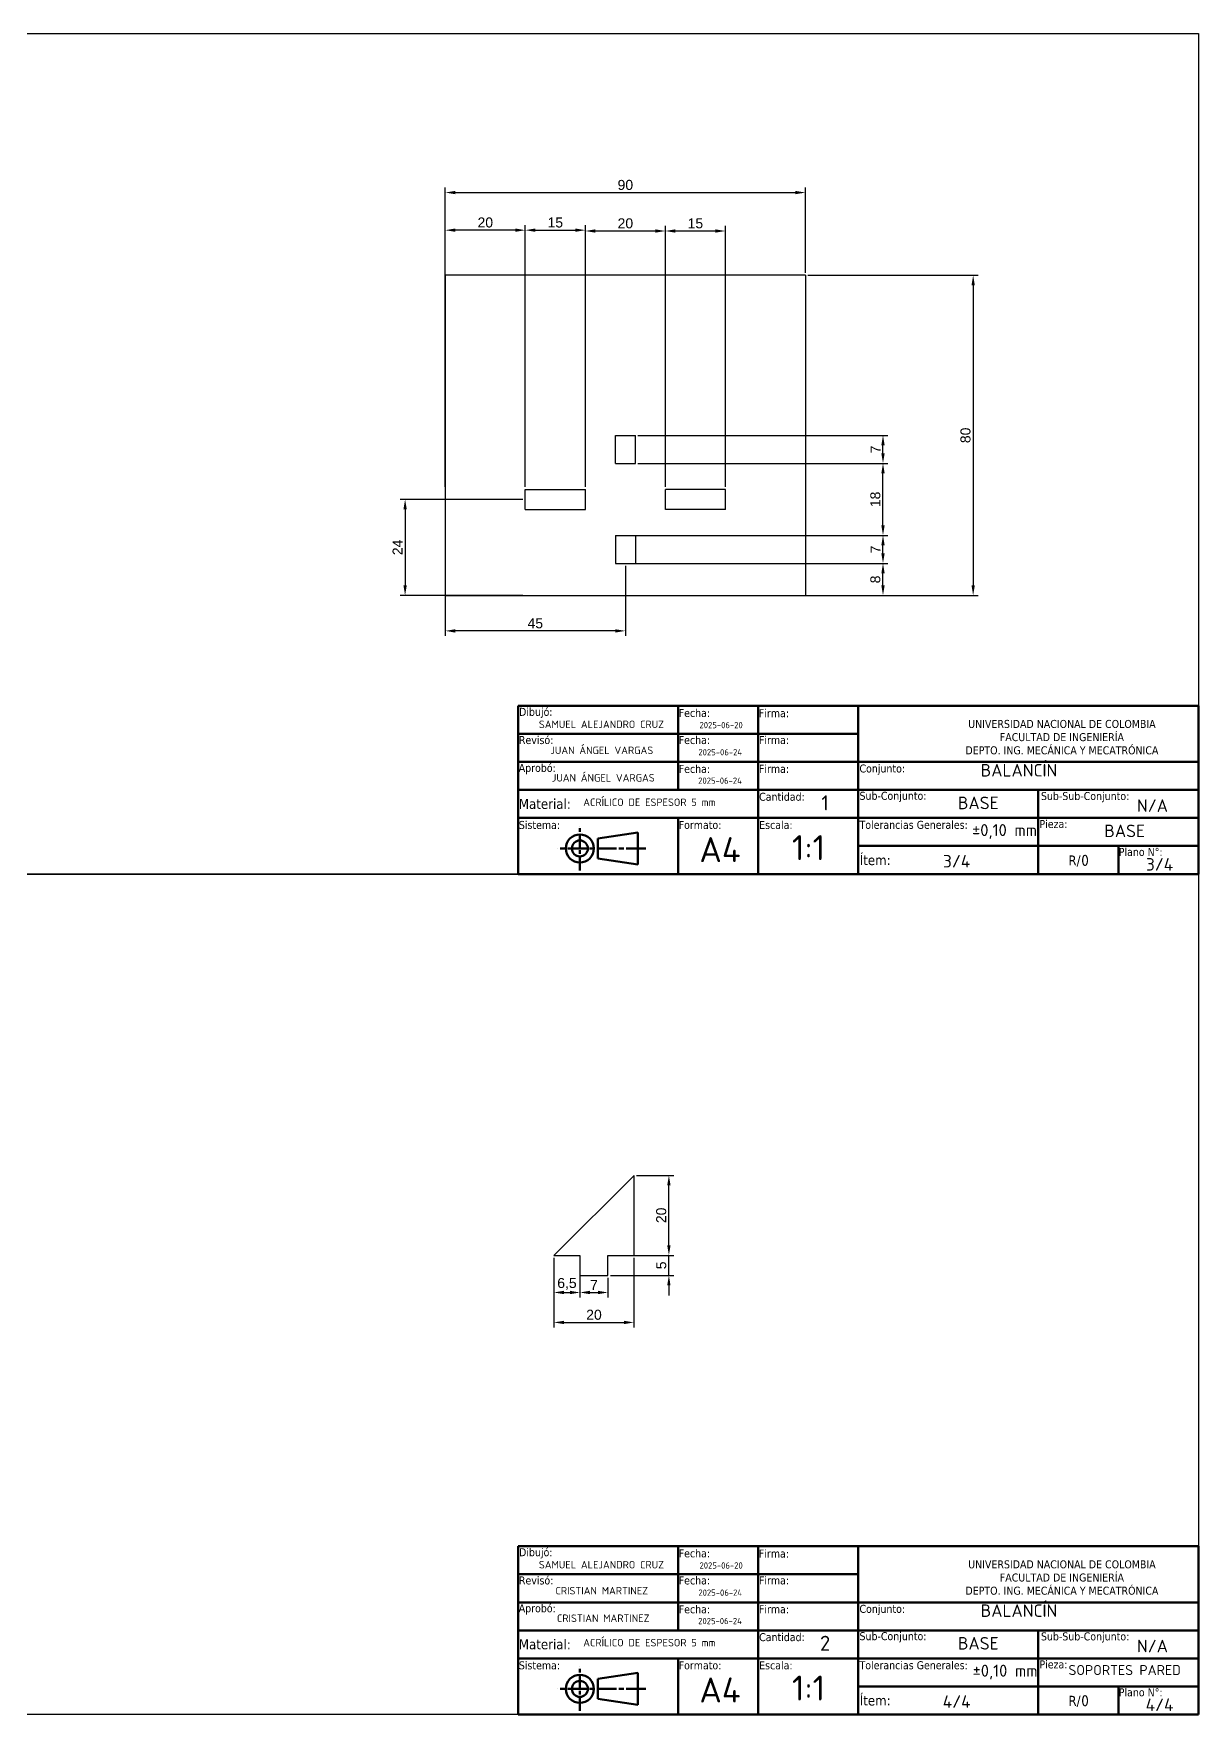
# Model space of a CAD drawing. Header units: millimetres. Extents: x 1522 to 6010, y 844 to 2010.
# Drawn here: x 2412.7 to 2703.7, y 843.8 to 1263.8 of the extents above; entities that cross this region are included whole.
import ezdxf

# ---------------------------------------------------------------- set-up
doc = ezdxf.new("R2010")
doc.units = ezdxf.units.MM
doc.linetypes.add('CHAIN', pattern=[0.3543, 0.2362, -0.0295, 0.0591, -0.0295])
doc.layers.add('Título (ISO)', color=7, linetype='Continuous', lineweight=50)
doc.styles.get("Standard").update_dxf_attribs({"font": 'arial.ttf'})
doc.styles.add('Texto de nota (ISO)', font='tahoma.ttf')
doc.dimstyles.new('ISO-25', dxfattribs={"dimtxt": 2.5, "dimasz": 2.5, "dimexe": 1.25, "dimexo": 0.625, "dimtad": 1, "dimtxsty": 'Standard', "dimcen": 2.5, "dimadec": 0, "dimazin": 0, "dimtfac": 1, "dimtmove": 0, "dimatfit": 3, "dimfxl": 1, "dimarcsym": 0})

# ---------------------------------------------------------------- blocks, each defined once
blk = doc.blocks.new('*D42')
at = {"color": 0, "lineweight": -2, "transparency": 16777216}
for p, q in [((2515.52, 1204.08), (2515.52, 1225.37)), ((2518.02, 1224.12), (2603.02, 1224.12)), ((2605.52, 1204.08), (2605.52, 1225.37))]:
    blk.add_line(p, q, dxfattribs=at)
at = {"color": 0, "transparency": 16777216}
for points in [[(2518.02, 1224.54), (2518.02, 1223.71), (2515.52, 1224.12)], [(2603.02, 1224.54), (2603.02, 1223.71), (2605.52, 1224.12)]]:
    blk.add_solid(points, dxfattribs=at)
at = {"layer": 'Defpoints', "color": 0, "transparency": 16777216}
for p in [(2605.52, 1224.12), (2515.52, 1203.45), (2605.52, 1203.45)]:
    blk.add_point(p, dxfattribs=at)
at = {"color": 0, "transparency": 16777216, "insert": (2560.52, 1226.02), "char_height": 2.5, "attachment_point": 5}
blk.add_mtext('90', dxfattribs=at)
blk = doc.blocks.new('*D43')
at = {"color": 0, "lineweight": -2, "transparency": 16777216}
for p, q in [((2606.15, 1203.45), (2648.68, 1203.45)), ((2647.43, 1200.95), (2647.43, 1125.95)), ((2606.15, 1123.45), (2648.68, 1123.45))]:
    blk.add_line(p, q, dxfattribs=at)
at = {"color": 0, "transparency": 16777216}
for points in [[(2647.02, 1200.95), (2647.85, 1200.95), (2647.43, 1203.45)], [(2647.02, 1125.95), (2647.85, 1125.95), (2647.43, 1123.45)]]:
    blk.add_solid(points, dxfattribs=at)
at = {"layer": 'Defpoints', "color": 0, "transparency": 16777216}
for p in [(2605.52, 1203.45), (2605.52, 1123.45), (2647.43, 1123.45)]:
    blk.add_point(p, dxfattribs=at)
at = {"color": 0, "transparency": 16777216, "insert": (2645.53, 1163.45), "char_height": 2.5, "attachment_point": 5, "rotation": 90}
blk.add_mtext('80', dxfattribs=at)
blk = doc.blocks.new('*D44')
at = {"color": 0, "lineweight": -2, "transparency": 16777216}
for p, q in [((2561.15, 1131.45), (2626.15, 1131.45)), ((2624.9, 1125.95), (2624.9, 1128.95)), ((2561.15, 1123.45), (2626.15, 1123.45))]:
    blk.add_line(p, q, dxfattribs=at)
at = {"color": 0, "transparency": 16777216}
for points in [[(2624.49, 1128.95), (2625.32, 1128.95), (2624.9, 1131.45)], [(2624.49, 1125.95), (2625.32, 1125.95), (2624.9, 1123.45)]]:
    blk.add_solid(points, dxfattribs=at)
at = {"layer": 'Defpoints', "color": 0, "transparency": 16777216}
for p in [(2560.52, 1131.45), (2624.9, 1131.45), (2560.52, 1123.45)]:
    blk.add_point(p, dxfattribs=at)
at = {"color": 0, "transparency": 16777216, "insert": (2623, 1127.45), "char_height": 2.5, "attachment_point": 5, "rotation": 90}
blk.add_mtext('8', dxfattribs=at)
blk = doc.blocks.new('*D45')
at = {"color": 0, "lineweight": -2, "transparency": 16777216}
for p, q in [((2561.15, 1138.45), (2626.15, 1138.45)), ((2624.9, 1133.95), (2624.9, 1135.95)), ((2561.15, 1131.45), (2626.15, 1131.45))]:
    blk.add_line(p, q, dxfattribs=at)
at = {"color": 0, "transparency": 16777216}
for points in [[(2624.49, 1135.95), (2625.32, 1135.95), (2624.9, 1138.45)], [(2624.49, 1133.95), (2625.32, 1133.95), (2624.9, 1131.45)]]:
    blk.add_solid(points, dxfattribs=at)
at = {"layer": 'Defpoints', "color": 0, "transparency": 16777216}
for p in [(2560.52, 1138.45), (2624.9, 1138.45), (2560.52, 1131.45)]:
    blk.add_point(p, dxfattribs=at)
at = {"color": 0, "transparency": 16777216, "insert": (2623.03, 1134.95), "char_height": 2.5, "attachment_point": 5, "rotation": 90}
blk.add_mtext('7', dxfattribs=at)
blk = doc.blocks.new('*D49')
at = {"color": 0, "lineweight": -2, "transparency": 16777216}
for p, q in [((2563.65, 1156.45), (2626.15, 1156.45)), ((2624.9, 1140.95), (2624.9, 1153.95)), ((2563.65, 1138.45), (2626.15, 1138.45))]:
    blk.add_line(p, q, dxfattribs=at)
at = {"color": 0, "transparency": 16777216}
for points in [[(2624.49, 1153.95), (2625.32, 1153.95), (2624.9, 1156.45)], [(2624.49, 1140.95), (2625.32, 1140.95), (2624.9, 1138.45)]]:
    blk.add_solid(points, dxfattribs=at)
at = {"layer": 'Defpoints', "color": 0, "transparency": 16777216}
for p in [(2563.02, 1156.45), (2624.9, 1156.45), (2563.02, 1138.45)]:
    blk.add_point(p, dxfattribs=at)
at = {"color": 0, "transparency": 16777216, "insert": (2623, 1147.45), "char_height": 2.5, "attachment_point": 5, "rotation": 90}
blk.add_mtext('18', dxfattribs=at)
blk = doc.blocks.new('*D50')
at = {"color": 0, "lineweight": -2, "transparency": 16777216}
for p, q in [((2515.52, 1150.58), (2515.52, 1215.97)), ((2533.02, 1214.72), (2518.02, 1214.72)), ((2535.52, 1150.58), (2535.52, 1215.97))]:
    blk.add_line(p, q, dxfattribs=at)
at = {"color": 0, "transparency": 16777216}
for points in [[(2518.02, 1215.14), (2518.02, 1214.31), (2515.52, 1214.72)], [(2533.02, 1215.14), (2533.02, 1214.31), (2535.52, 1214.72)]]:
    blk.add_solid(points, dxfattribs=at)
at = {"layer": 'Defpoints', "color": 0, "transparency": 16777216}
for p in [(2515.52, 1214.72), (2515.52, 1149.95), (2535.52, 1149.95)]:
    blk.add_point(p, dxfattribs=at)
at = {"color": 0, "transparency": 16777216, "insert": (2525.52, 1216.63), "char_height": 2.5, "attachment_point": 5}
blk.add_mtext('20', dxfattribs=at)
blk = doc.blocks.new('*D51')
at = {"color": 0, "lineweight": -2, "transparency": 16777216}
for p, q in [((2535.52, 1150.58), (2535.52, 1215.97)), ((2538.02, 1214.72), (2548.02, 1214.72)), ((2550.52, 1150.58), (2550.52, 1215.97))]:
    blk.add_line(p, q, dxfattribs=at)
at = {"color": 0, "transparency": 16777216}
for points in [[(2538.02, 1215.14), (2538.02, 1214.31), (2535.52, 1214.72)], [(2548.02, 1215.14), (2548.02, 1214.31), (2550.52, 1214.72)]]:
    blk.add_solid(points, dxfattribs=at)
at = {"layer": 'Defpoints', "color": 0, "transparency": 16777216}
for p in [(2550.52, 1214.72), (2535.52, 1149.95), (2550.52, 1149.95)]:
    blk.add_point(p, dxfattribs=at)
at = {"color": 0, "transparency": 16777216, "insert": (2543.02, 1216.63), "char_height": 2.5, "attachment_point": 5}
blk.add_mtext('15', dxfattribs=at)
blk = doc.blocks.new('*D52')
at = {"color": 0, "lineweight": -2, "transparency": 16777216}
for p, q in [((2550.52, 1150.58), (2550.52, 1215.77)), ((2553.02, 1214.52), (2568.02, 1214.52)), ((2570.52, 1150.58), (2570.52, 1215.77))]:
    blk.add_line(p, q, dxfattribs=at)
at = {"color": 0, "transparency": 16777216}
for points in [[(2553.02, 1214.93), (2553.02, 1214.1), (2550.52, 1214.52)], [(2568.02, 1214.93), (2568.02, 1214.1), (2570.52, 1214.52)]]:
    blk.add_solid(points, dxfattribs=at)
at = {"layer": 'Defpoints', "color": 0, "transparency": 16777216}
for p in [(2570.52, 1214.52), (2550.52, 1149.95), (2570.52, 1149.95)]:
    blk.add_point(p, dxfattribs=at)
at = {"color": 0, "transparency": 16777216, "insert": (2560.52, 1216.42), "char_height": 2.5, "attachment_point": 5}
blk.add_mtext('20', dxfattribs=at)
blk = doc.blocks.new('*D53')
at = {"color": 0, "lineweight": -2, "transparency": 16777216}
for p, q in [((2563.65, 1163.45), (2626.15, 1163.45)), ((2624.9, 1158.95), (2624.9, 1160.95)), ((2563.65, 1156.45), (2626.15, 1156.45))]:
    blk.add_line(p, q, dxfattribs=at)
at = {"color": 0, "transparency": 16777216}
for points in [[(2624.49, 1160.95), (2625.32, 1160.95), (2624.9, 1163.45)], [(2624.49, 1158.95), (2625.32, 1158.95), (2624.9, 1156.45)]]:
    blk.add_solid(points, dxfattribs=at)
at = {"layer": 'Defpoints', "color": 0, "transparency": 16777216}
for p in [(2563.02, 1163.45), (2624.9, 1163.45), (2563.02, 1156.45)]:
    blk.add_point(p, dxfattribs=at)
at = {"color": 0, "transparency": 16777216, "insert": (2623.03, 1159.95), "char_height": 2.5, "attachment_point": 5, "rotation": 90}
blk.add_mtext('7', dxfattribs=at)
blk = doc.blocks.new('*D54')
at = {"color": 0, "lineweight": -2, "transparency": 16777216}
for p, q in [((2570.52, 1150.58), (2570.52, 1215.77)), ((2573.02, 1214.52), (2583.02, 1214.52)), ((2585.52, 1150.58), (2585.52, 1215.77))]:
    blk.add_line(p, q, dxfattribs=at)
at = {"color": 0, "transparency": 16777216}
for points in [[(2573.02, 1214.93), (2573.02, 1214.1), (2570.52, 1214.52)], [(2583.02, 1214.93), (2583.02, 1214.1), (2585.52, 1214.52)]]:
    blk.add_solid(points, dxfattribs=at)
at = {"layer": 'Defpoints', "color": 0, "transparency": 16777216}
for p in [(2585.52, 1214.52), (2570.52, 1149.95), (2585.52, 1149.95)]:
    blk.add_point(p, dxfattribs=at)
at = {"color": 0, "transparency": 16777216, "insert": (2578.02, 1216.42), "char_height": 2.5, "attachment_point": 5}
blk.add_mtext('15', dxfattribs=at)
blk = doc.blocks.new('*D55')
at = {"color": 0, "lineweight": -2, "transparency": 16777216}
for p, q in [((2515.52, 1130.83), (2515.52, 1113.34)), ((2560.52, 1130.83), (2560.52, 1113.34)), ((2558.02, 1114.59), (2518.02, 1114.59))]:
    blk.add_line(p, q, dxfattribs=at)
at = {"color": 0, "transparency": 16777216}
for points in [[(2518.02, 1115), (2518.02, 1114.17), (2515.52, 1114.59)], [(2558.02, 1115), (2558.02, 1114.17), (2560.52, 1114.59)]]:
    blk.add_solid(points, dxfattribs=at)
at = {"layer": 'Defpoints', "color": 0, "transparency": 16777216}
for p in [(2515.52, 1131.45), (2560.52, 1131.45), (2515.52, 1114.59)]:
    blk.add_point(p, dxfattribs=at)
at = {"color": 0, "transparency": 16777216, "insert": (2538.02, 1116.48), "char_height": 2.5, "attachment_point": 5}
blk.add_mtext('45', dxfattribs=at)
blk = doc.blocks.new('*D56')
at = {"color": 0, "lineweight": -2, "transparency": 16777216}
for p, q in [((2534.9, 1147.45), (2504.23, 1147.45)), ((2505.48, 1144.95), (2505.48, 1125.95)), ((2534.9, 1123.45), (2504.23, 1123.45))]:
    blk.add_line(p, q, dxfattribs=at)
at = {"color": 0, "transparency": 16777216}
for points in [[(2505.07, 1144.95), (2505.9, 1144.95), (2505.48, 1147.45)], [(2505.07, 1125.95), (2505.9, 1125.95), (2505.48, 1123.45)]]:
    blk.add_solid(points, dxfattribs=at)
at = {"layer": 'Defpoints', "color": 0, "transparency": 16777216}
for p in [(2535.52, 1147.45), (2505.48, 1123.45), (2535.52, 1123.45)]:
    blk.add_point(p, dxfattribs=at)
at = {"color": 0, "transparency": 16777216, "insert": (2503.6, 1135.45), "char_height": 2.5, "attachment_point": 5, "rotation": 90}
blk.add_mtext('24', dxfattribs=at)
blk = doc.blocks.new('*D57')
at = {"color": 0, "lineweight": -2, "transparency": 16777216}
for p, q in [((2563.31, 978.54), (2572.65, 978.54)), ((2571.4, 961.04), (2571.4, 976.04)), ((2563.31, 958.54), (2572.65, 958.54))]:
    blk.add_line(p, q, dxfattribs=at)
at = {"color": 0, "transparency": 16777216}
for points in [[(2570.98, 976.04), (2571.81, 976.04), (2571.4, 978.54)], [(2570.98, 961.04), (2571.81, 961.04), (2571.4, 958.54)]]:
    blk.add_solid(points, dxfattribs=at)
at = {"layer": 'Defpoints', "color": 0, "transparency": 16777216}
for p in [(2562.68, 978.54), (2571.4, 978.54), (2562.68, 958.54)]:
    blk.add_point(p, dxfattribs=at)
at = {"color": 0, "transparency": 16777216, "insert": (2569.49, 968.54), "char_height": 2.5, "attachment_point": 5, "rotation": 90}
blk.add_mtext('20', dxfattribs=at)
blk = doc.blocks.new('*D58')
at = {"color": 0, "lineweight": -2, "transparency": 16777216}
for p, q in [((2542.68, 957.92), (2542.68, 940.54)), ((2562.68, 957.92), (2562.68, 940.54)), ((2545.18, 941.79), (2560.18, 941.79))]:
    blk.add_line(p, q, dxfattribs=at)
at = {"color": 0, "transparency": 16777216}
for points in [[(2545.18, 942.2), (2545.18, 941.37), (2542.68, 941.79)], [(2560.18, 942.2), (2560.18, 941.37), (2562.68, 941.79)]]:
    blk.add_solid(points, dxfattribs=at)
at = {"layer": 'Defpoints', "color": 0, "transparency": 16777216}
for p in [(2542.68, 958.54), (2562.68, 958.54), (2562.68, 941.79)]:
    blk.add_point(p, dxfattribs=at)
at = {"color": 0, "transparency": 16777216, "insert": (2552.68, 943.69), "char_height": 2.5, "attachment_point": 5}
blk.add_mtext('20', dxfattribs=at)
blk = doc.blocks.new('*D59')
at = {"color": 0, "lineweight": -2, "transparency": 16777216}
for p, q in [((2549.18, 952.92), (2549.18, 948.02)), ((2551.68, 949.27), (2553.68, 949.27)), ((2556.18, 952.92), (2556.18, 948.02))]:
    blk.add_line(p, q, dxfattribs=at)
at = {"color": 0, "transparency": 16777216}
for points in [[(2551.68, 949.69), (2551.68, 948.85), (2549.18, 949.27)], [(2553.68, 949.69), (2553.68, 948.85), (2556.18, 949.27)]]:
    blk.add_solid(points, dxfattribs=at)
at = {"layer": 'Defpoints', "color": 0, "transparency": 16777216}
for p in [(2549.18, 953.54), (2556.18, 953.54), (2556.18, 949.27)]:
    blk.add_point(p, dxfattribs=at)
at = {"color": 0, "transparency": 16777216, "insert": (2552.68, 951.14), "char_height": 2.5, "attachment_point": 5}
blk.add_mtext('7', dxfattribs=at)
blk = doc.blocks.new('*D60')
at = {"color": 0, "lineweight": -2, "transparency": 16777216}
for p, q in [((2542.68, 957.92), (2542.68, 948.02)), ((2549.18, 957.92), (2549.18, 948.02)), ((2545.18, 949.27), (2546.68, 949.27))]:
    blk.add_line(p, q, dxfattribs=at)
at = {"color": 0, "transparency": 16777216}
for points in [[(2545.18, 949.69), (2545.18, 948.85), (2542.68, 949.27)], [(2546.68, 949.69), (2546.68, 948.85), (2549.18, 949.27)]]:
    blk.add_solid(points, dxfattribs=at)
at = {"layer": 'Defpoints', "color": 0, "transparency": 16777216}
for p in [(2542.68, 958.54), (2549.18, 958.54), (2549.18, 949.27)]:
    blk.add_point(p, dxfattribs=at)
at = {"color": 0, "transparency": 16777216, "insert": (2545.93, 951.4), "char_height": 2.5, "attachment_point": 5}
blk.add_mtext('6,5', dxfattribs=at)
blk = doc.blocks.new('*D61')
at = {"color": 0, "lineweight": -2, "transparency": 16777216}
for p, q in [((2571.4, 961.04), (2571.4, 963.54)), ((2556.81, 958.54), (2572.65, 958.54)), ((2571.4, 953.54), (2571.4, 958.54)), ((2556.81, 953.54), (2572.65, 953.54)), ((2571.4, 951.04), (2571.4, 948.54))]:
    blk.add_line(p, q, dxfattribs=at)
at = {"color": 0, "transparency": 16777216}
for points in [[(2570.98, 961.04), (2571.81, 961.04), (2571.4, 958.54)], [(2570.98, 951.04), (2571.81, 951.04), (2571.4, 953.54)]]:
    blk.add_solid(points, dxfattribs=at)
at = {"layer": 'Defpoints', "color": 0, "transparency": 16777216}
for p in [(2556.18, 958.54), (2571.4, 958.54), (2556.18, 953.54)]:
    blk.add_point(p, dxfattribs=at)
at = {"color": 0, "transparency": 16777216, "insert": (2569.5, 956.04), "char_height": 2.5, "attachment_point": 5, "rotation": 90}
blk.add_mtext('5', dxfattribs=at)

msp = doc.modelspace()

# ---------------------------------------------------------------- linework, layer by layer
for p, q in [((2515.524, 1203.451), (2515.524, 1123.451)), ((2605.524, 1203.451), (2515.524, 1203.451)), ((2605.524, 1203.451), (2605.524, 1123.451)), ((2558.024, 1156.451), (2558.024, 1163.451)), ((2558.024, 1163.451), (2563.024, 1163.451)), ((2563.024, 1156.451), (2563.024, 1163.451)), ((2558.024, 1156.451), (2563.024, 1156.451)), ((2535.524, 1144.951), (2535.524, 1149.951)), ((2535.524, 1149.951), (2550.524, 1149.951)), ((2550.524, 1144.951), (2550.524, 1149.951)), ((2585.524, 1149.951), (2570.524, 1149.951)), ((2570.524, 1144.951), (2570.524, 1149.951)), ((2585.524, 1144.951), (2585.524, 1149.951)), ((2535.524, 1144.951), (2550.524, 1144.951)), ((2585.524, 1144.951), (2570.524, 1144.951)), ((2558.024, 1138.451), (2563.024, 1138.451)), ((2558.024, 1138.451), (2558.024, 1131.451)), ((2563.024, 1138.451), (2563.024, 1131.451)), ((2558.024, 1131.451), (2563.024, 1131.451)), ((2515.524, 1123.451), (2605.524, 1123.451)), ((2542.682, 958.541), (2562.682, 978.541)), ((2562.682, 958.541), (2562.682, 978.541)), ((2542.682, 958.541), (2549.182, 958.541)), ((2549.182, 958.541), (2549.182, 953.541)), ((2556.182, 958.541), (2562.682, 958.541)), ((2556.182, 953.541), (2556.182, 958.541)), ((2549.182, 953.541), (2556.182, 953.541))]:
    msp.add_line(p, q)
for points in [[(2703.713, 1053.842), (2406.713, 1053.842), (2406.713, 1263.842), (2703.713, 1263.842)], [(2703.713, 843.842), (2406.713, 843.842), (2406.713, 1053.842), (2703.713, 1053.842)]]:
    msp.add_lwpolyline(points, close=True)
at = {"layer": 'Título (ISO)'}
for p, q in [((2533.713, 1053.842), (2533.713, 1095.842)), ((2533.713, 1095.842), (2703.713, 1095.842)), ((2573.713, 1095.842), (2533.713, 1095.842)), ((2533.713, 1095.842), (2533.713, 1088.842)), ((2593.713, 1095.842), (2573.713, 1095.842)), ((2573.713, 1095.842), (2573.713, 1088.842)), ((2573.713, 1088.842), (2573.713, 1095.842)), ((2618.713, 1095.842), (2593.713, 1095.842)), ((2593.713, 1095.842), (2593.713, 1088.842)), ((2593.713, 1088.842), (2593.713, 1095.842)), ((2703.713, 1095.842), (2618.713, 1095.842)), ((2618.713, 1095.842), (2618.713, 1081.842)), ((2618.713, 1088.842), (2618.713, 1095.842)), ((2703.713, 1095.842), (2703.713, 1053.842)), ((2703.713, 1081.842), (2703.713, 1095.842)), ((2573.713, 1088.842), (2533.713, 1088.842)), ((2533.713, 1088.842), (2533.713, 1081.842)), ((2533.713, 1088.842), (2573.713, 1088.842)), ((2573.713, 1088.842), (2593.713, 1088.842)), ((2593.713, 1088.842), (2573.713, 1088.842)), ((2573.713, 1088.842), (2573.713, 1081.842)), ((2573.713, 1081.842), (2573.713, 1088.842)), ((2593.713, 1088.842), (2618.713, 1088.842)), ((2618.713, 1088.842), (2593.713, 1088.842)), ((2593.713, 1088.842), (2593.713, 1081.842)), ((2593.713, 1081.842), (2593.713, 1088.842)), ((2618.713, 1081.842), (2618.713, 1088.842)), ((2573.713, 1081.842), (2533.713, 1081.842)), ((2533.713, 1081.842), (2533.713, 1074.842)), ((2533.713, 1081.842), (2573.713, 1081.842)), ((2573.713, 1081.842), (2593.713, 1081.842)), ((2593.713, 1081.842), (2573.713, 1081.842)), ((2573.713, 1081.842), (2573.713, 1074.842)), ((2573.713, 1074.842), (2573.713, 1081.842)), ((2593.713, 1081.842), (2618.713, 1081.842)), ((2618.713, 1081.842), (2593.713, 1081.842)), ((2593.713, 1081.842), (2593.713, 1074.842)), ((2593.713, 1074.842), (2593.713, 1081.842)), ((2618.713, 1081.842), (2703.713, 1081.842)), ((2703.713, 1081.842), (2618.713, 1081.842)), ((2618.713, 1081.842), (2618.713, 1074.842)), ((2618.713, 1074.842), (2618.713, 1081.842)), ((2703.713, 1074.842), (2703.713, 1081.842)), ((2593.713, 1074.842), (2533.713, 1074.842)), ((2533.713, 1074.842), (2533.713, 1067.842)), ((2533.713, 1074.842), (2573.713, 1074.842)), ((2573.713, 1074.842), (2593.713, 1074.842)), ((2593.713, 1074.842), (2618.713, 1074.842)), ((2618.713, 1074.842), (2593.713, 1074.842)), ((2593.713, 1074.842), (2593.713, 1067.842)), ((2593.713, 1067.842), (2593.713, 1074.842)), ((2618.713, 1074.842), (2703.713, 1074.842)), ((2703.713, 1074.842), (2618.713, 1074.842)), ((2618.713, 1074.842), (2618.713, 1067.842)), ((2618.713, 1067.842), (2618.713, 1074.842)), ((2663.713, 1067.842), (2663.713, 1074.842)), ((2703.713, 1067.842), (2703.713, 1074.842)), ((2573.713, 1067.842), (2533.713, 1067.842)), ((2533.713, 1067.842), (2533.713, 1053.842)), ((2533.713, 1067.842), (2593.713, 1067.842)), ((2593.713, 1067.842), (2573.713, 1067.842)), ((2573.713, 1067.842), (2573.713, 1053.842)), ((2573.713, 1053.842), (2573.713, 1067.842)), ((2593.713, 1067.842), (2618.713, 1067.842)), ((2618.713, 1067.842), (2593.713, 1067.842)), ((2593.713, 1067.842), (2593.713, 1053.842)), ((2593.713, 1053.842), (2593.713, 1067.842)), ((2618.713, 1067.842), (2703.713, 1067.842)), ((2663.713, 1067.842), (2618.713, 1067.842)), ((2618.713, 1067.842), (2618.713, 1060.842)), ((2618.713, 1053.842), (2618.713, 1067.842)), ((2703.713, 1067.842), (2663.713, 1067.842)), ((2663.713, 1067.842), (2663.713, 1060.842)), ((2663.713, 1060.842), (2663.713, 1067.842)), ((2703.713, 1060.842), (2703.713, 1067.842)), ((2563.648, 1064.22), (2553.648, 1062.72)), ((2553.648, 1062.72), (2553.648, 1057.72)), ((2563.648, 1064.22), (2563.648, 1056.22)), ((2618.713, 1060.842), (2663.713, 1060.842)), ((2663.713, 1060.842), (2618.713, 1060.842)), ((2618.713, 1060.842), (2618.713, 1053.842)), ((2663.713, 1060.842), (2703.713, 1060.842)), ((2683.713, 1060.842), (2663.713, 1060.842)), ((2663.713, 1060.842), (2663.713, 1053.842)), ((2663.713, 1053.842), (2663.713, 1060.842)), ((2703.713, 1060.842), (2683.713, 1060.842)), ((2683.713, 1060.842), (2683.713, 1053.842)), ((2683.713, 1053.842), (2683.713, 1060.842)), ((2703.713, 1053.842), (2703.713, 1060.842)), ((2563.648, 1056.22), (2553.648, 1057.72)), ((2703.713, 1053.842), (2533.713, 1053.842)), ((2533.713, 1053.842), (2573.713, 1053.842)), ((2573.713, 1053.842), (2593.713, 1053.842)), ((2593.713, 1053.842), (2618.713, 1053.842)), ((2618.713, 1053.842), (2663.713, 1053.842)), ((2663.713, 1053.842), (2683.713, 1053.842)), ((2683.713, 1053.842), (2703.713, 1053.842)), ((2533.713, 843.842), (2533.713, 885.842)), ((2533.713, 885.842), (2703.713, 885.842)), ((2573.713, 885.842), (2533.713, 885.842)), ((2533.713, 885.842), (2533.713, 878.842)), ((2593.713, 885.842), (2573.713, 885.842)), ((2573.713, 885.842), (2573.713, 878.842)), ((2573.713, 878.842), (2573.713, 885.842)), ((2618.713, 885.842), (2593.713, 885.842)), ((2593.713, 885.842), (2593.713, 878.842)), ((2593.713, 878.842), (2593.713, 885.842)), ((2703.713, 885.842), (2618.713, 885.842)), ((2618.713, 885.842), (2618.713, 871.842)), ((2618.713, 878.842), (2618.713, 885.842)), ((2703.713, 885.842), (2703.713, 843.842)), ((2703.713, 871.842), (2703.713, 885.842)), ((2573.713, 878.842), (2533.713, 878.842)), ((2533.713, 878.842), (2533.713, 871.842)), ((2533.713, 878.842), (2573.713, 878.842)), ((2573.713, 878.842), (2593.713, 878.842)), ((2593.713, 878.842), (2573.713, 878.842)), ((2573.713, 878.842), (2573.713, 871.842)), ((2573.713, 871.842), (2573.713, 878.842)), ((2593.713, 878.842), (2618.713, 878.842)), ((2618.713, 878.842), (2593.713, 878.842)), ((2593.713, 878.842), (2593.713, 871.842)), ((2593.713, 871.842), (2593.713, 878.842)), ((2618.713, 871.842), (2618.713, 878.842)), ((2573.713, 871.842), (2533.713, 871.842)), ((2533.713, 871.842), (2533.713, 864.842)), ((2533.713, 871.842), (2573.713, 871.842)), ((2573.713, 871.842), (2593.713, 871.842)), ((2593.713, 871.842), (2573.713, 871.842)), ((2573.713, 871.842), (2573.713, 864.842)), ((2573.713, 864.842), (2573.713, 871.842)), ((2593.713, 871.842), (2618.713, 871.842)), ((2618.713, 871.842), (2593.713, 871.842)), ((2593.713, 871.842), (2593.713, 864.842)), ((2593.713, 864.842), (2593.713, 871.842)), ((2618.713, 871.842), (2703.713, 871.842)), ((2703.713, 871.842), (2618.713, 871.842)), ((2618.713, 871.842), (2618.713, 864.842)), ((2618.713, 864.842), (2618.713, 871.842)), ((2703.713, 864.842), (2703.713, 871.842)), ((2593.713, 864.842), (2533.713, 864.842)), ((2533.713, 864.842), (2533.713, 857.842)), ((2533.713, 864.842), (2573.713, 864.842)), ((2573.713, 864.842), (2593.713, 864.842)), ((2593.713, 864.842), (2618.713, 864.842)), ((2618.713, 864.842), (2593.713, 864.842)), ((2593.713, 864.842), (2593.713, 857.842)), ((2593.713, 857.842), (2593.713, 864.842)), ((2618.713, 864.842), (2703.713, 864.842)), ((2703.713, 864.842), (2618.713, 864.842)), ((2618.713, 864.842), (2618.713, 857.842)), ((2618.713, 857.842), (2618.713, 864.842)), ((2663.713, 857.842), (2663.713, 864.842)), ((2703.713, 857.842), (2703.713, 864.842)), ((2573.713, 857.842), (2533.713, 857.842)), ((2533.713, 857.842), (2533.713, 843.842)), ((2533.713, 857.842), (2593.713, 857.842)), ((2593.713, 857.842), (2573.713, 857.842)), ((2573.713, 857.842), (2573.713, 843.842)), ((2573.713, 843.842), (2573.713, 857.842)), ((2593.713, 857.842), (2618.713, 857.842)), ((2618.713, 857.842), (2593.713, 857.842)), ((2593.713, 857.842), (2593.713, 843.842)), ((2593.713, 843.842), (2593.713, 857.842)), ((2618.713, 857.842), (2703.713, 857.842)), ((2663.713, 857.842), (2618.713, 857.842)), ((2618.713, 857.842), (2618.713, 850.842)), ((2618.713, 843.842), (2618.713, 857.842)), ((2703.713, 857.842), (2663.713, 857.842)), ((2663.713, 857.842), (2663.713, 850.842)), ((2663.713, 850.842), (2663.713, 857.842)), ((2703.713, 850.842), (2703.713, 857.842)), ((2563.648, 854.22), (2553.648, 852.72)), ((2553.648, 852.72), (2553.648, 847.72)), ((2563.648, 854.22), (2563.648, 846.22)), ((2618.713, 850.842), (2663.713, 850.842)), ((2663.713, 850.842), (2618.713, 850.842)), ((2618.713, 850.842), (2618.713, 843.842)), ((2663.713, 850.842), (2703.713, 850.842)), ((2683.713, 850.842), (2663.713, 850.842)), ((2663.713, 850.842), (2663.713, 843.842)), ((2663.713, 843.842), (2663.713, 850.842)), ((2703.713, 850.842), (2683.713, 850.842)), ((2683.713, 850.842), (2683.713, 843.842)), ((2683.713, 843.842), (2683.713, 850.842)), ((2703.713, 843.842), (2703.713, 850.842)), ((2563.648, 846.22), (2553.648, 847.72)), ((2703.713, 843.842), (2533.713, 843.842)), ((2533.713, 843.842), (2573.713, 843.842)), ((2573.713, 843.842), (2593.713, 843.842)), ((2593.713, 843.842), (2618.713, 843.842)), ((2618.713, 843.842), (2663.713, 843.842)), ((2663.713, 843.842), (2683.713, 843.842)), ((2683.713, 843.842), (2703.713, 843.842))]:
    msp.add_line(p, q, dxfattribs=at)
at = {"layer": 'Título (ISO)', "linetype": 'CHAIN', "ltscale": 15.523567}
for p, q in [((2549.148, 1054.72), (2549.148, 1065.72)), ((2549.148, 844.72), (2549.148, 855.72))]:
    msp.add_line(p, q, dxfattribs=at)
at = {"layer": 'Título (ISO)', "linetype": 'CHAIN', "ltscale": 20.69809}
for p, q in [((2565.648, 1060.22), (2543.648, 1060.22)), ((2565.648, 850.22), (2543.648, 850.22))]:
    msp.add_line(p, q, dxfattribs=at)
at = {"layer": 'Título (ISO)'}
for centre, radius in [((2549.148, 1060.22), 3.5), ((2549.148, 1060.22), 2), ((2549.148, 850.22), 3.5), ((2549.148, 850.22), 2)]:
    msp.add_circle(centre, radius, dxfattribs=at)

# ---------------------------------------------------------------- texts
at = {"attachment_point": 1}
for s, width, gutter_width, heights, insert, char_height in [('\\pxqc;{\\fISOCPEUR|b0|i0|c0|p34;\\H1.6x;SAMUEL ALEJANDRO CRUZ}', 50.23605, 5.859, [0], (2529.431, 1092.182), 1.17188), ('\\pxqc;{\\fISOCPEUR|b0|i0|c0|p34;2025-06-20}', 13.02696, 3.906, [0], (2577.936, 1091.832), 1.5625), ('\\pxqc;{\\fISOCPEUR|b0|i0|c0|p34;\\H1.6x;JUAN ÁNGEL VARGAS}', 50.23605, 5.859, [0], (2529.513, 1085.692), 1.17188), ('\\pxqc;{\\fISOCPEUR|b0|i0|c0|p34;2025-06-24}', 17.08096, 3.906, [0], (2575.685, 1085.05), 1.5625), ('\\pxqc;{\\fISOCPEUR|b0|i0|c0|p34;\\H1.6x;JUAN ÁNGEL VARGAS}', 50.23605, 5.859, [0], (2529.881, 1078.812), 1.17188), ('\\pxqc;{\\fISOCPEUR|b0|i0|c0|p34;BALANCÍN}', 43.11806, 3.451, [2.98], (2637.312, 1081.326), 3.125), ('\\pxqc;{\\fISOCPEUR|b0|i0|c0|p34;2025-06-24}', 15.34416, 3.906, [0], (2576.496, 1077.948), 1.5625), ('\\pxqc;{\\fISOCPEUR|b0|i0|c0|p34;ACRÍLICO DE ESPESOR 5 mm}', 34.83495, 2.588, [2.235], (2549.127, 1072.708), 1.875), ('\\pxqc;{\\fISOCPEUR|b0|i0|c0|p34;1}', 29.63996, 5.177, [4.471], (2595.615, 1073.492), 3.75), ('\\pxqc;{\\fISOCPEUR|b0|i0|c0|p34;BASE}', 43.11806, 3.451, [2.98], (2627.136, 1073.167), 3.125), ('\\pxqc;{\\fISOCPEUR|b0|i0|c0|p34;N/A}', 43.11806, 3.451, [2.98], (2670.684, 1072.484), 3.125), ('{\\fISOCPEUR|b0|i0|c0|p34;A4}', 22.42813, 15.625, [5.961], (2579.01, 1063.06), 6.25), ('\\pxqc;{\\fISOCPEUR|b0|i0|c0|p34;1:1}', 22.42813, 15.625, [5.961], (2595.077, 1063.552), 6.25), ('\\pxqc;{\\fISOCPEUR|b0|i0|c0|p34;%%P0,10 mm}', 18.37026, 3.451, [2.98], (2646.091, 1066.314), 3), ('\\pxqc;{\\fISOCPEUR|b0|i0|c0|p34;BASE}', 43.11806, 3.451, [2.98], (2663.713, 1066.178), 3.125), ('\\pxqc;{\\fISOCPEUR|b0|i0|c0|p34;3/4}', 11.21406, 7.812, [2.98], (2637.701, 1058.599), 3.125), ('\\pxqc;{\\fISOCPEUR|b0|i0|c0|p34;0}', 10.09266, 7.031, [2.682], (2670.343, 1058.661), 2.8125), ('\\pxqc;{\\fISOCPEUR|b0|i0|c0|p34;3/4}', 11.21406, 7.812, [2.98], (2688.407, 1057.817), 3.125), ('\\pxqc;{\\fISOCPEUR|b0|i0|c0|p34;\\H1.6x;SAMUEL ALEJANDRO CRUZ}', 50.23605, 5.859, [0], (2529.431, 882.182), 1.17188), ('\\pxqc;{\\fISOCPEUR|b0|i0|c0|p34;2025-06-20}', 13.02696, 3.906, [0], (2577.936, 881.832), 1.5625), ('\\pxqc;{\\fISOCPEUR|b0|i0|c0|p34;\\H1.6x;CRISTIAN MARTINEZ}', 50.23605, 5.859, [0], (2529.513, 875.692), 1.17188), ('\\pxqc;{\\fISOCPEUR|b0|i0|c0|p34;2025-06-24}', 17.08096, 3.906, [0], (2575.685, 875.05), 1.5625), ('\\pxqc;{\\fISOCPEUR|b0|i0|c0|p34;BALANCÍN}', 43.11806, 3.451, [2.98], (2637.312, 871.326), 3.125), ('\\pxqc;{\\fISOCPEUR|b0|i0|c0|p34;\\H1.6x;CRISTIAN MARTINEZ}', 50.23605, 5.859, [0], (2529.881, 868.812), 1.17188), ('\\pxqc;{\\fISOCPEUR|b0|i0|c0|p34;2025-06-24}', 15.34416, 3.906, [0], (2576.496, 867.948), 1.5625), ('\\pxqc;{\\fISOCPEUR|b0|i0|c0|p34;ACRÍLICO DE ESPESOR 5 mm}', 34.83495, 2.588, [2.235], (2549.127, 862.708), 1.875), ('\\pxqc;{\\fISOCPEUR|b0|i0|c0|p34;2}', 29.63996, 5.177, [4.471], (2595.615, 863.492), 3.75), ('\\pxqc;{\\fISOCPEUR|b0|i0|c0|p34;BASE}', 43.11806, 3.451, [2.98], (2627.136, 863.167), 3.125), ('\\pxqc;{\\fISOCPEUR|b0|i0|c0|p34;N/A}', 43.11806, 3.451, [2.98], (2670.684, 862.484), 3.125), ('{\\fISOCPEUR|b0|i0|c0|p34;A4}', 22.42813, 15.625, [5.961], (2579.01, 853.06), 6.25), ('\\pxqc;{\\fISOCPEUR|b0|i0|c0|p34;1:1}', 22.42813, 15.625, [5.961], (2595.077, 853.552), 6.25), ('\\pxqc;{\\fISOCPEUR|b0|i0|c0|p34;%%P0,10 mm}', 18.37026, 3.451, [2.98], (2646.224, 856.263), 3), ('\\pxqc;{\\fISOCPEUR|b0|i0|c0|p34;SOPORTES PARED}', 43.11806, 3.451, [2.98], (2663.713, 856.178), 2.5), ('\\pxqc;{\\fISOCPEUR|b0|i0|c0|p34;4/4}', 11.21406, 7.812, [2.98], (2637.701, 848.599), 3.125), ('\\pxqc;{\\fISOCPEUR|b0|i0|c0|p34;0}', 10.09266, 7.031, [2.682], (2670.343, 848.661), 2.8125), ('\\pxqc;{\\fISOCPEUR|b0|i0|c0|p34;4/4}', 11.21406, 7.812, [2.98], (2688.407, 847.817), 3.125)]:
    msp.add_mtext_dynamic_manual_height_columns(s, width=width, gutter_width=gutter_width, heights=heights, dxfattribs=dict(at, insert=insert, char_height=char_height))
at = {"layer": 'Título (ISO)', "attachment_point": 4, "style": 'Texto de nota (ISO)'}
for s, insert, char_height in [('\\fTahoma|b0|i0;{\\H2.0000;Dibujó:}', (2533.963, 1094.08), 2), ('\\fTahoma|b0|i0;{\\H2.0000;Fecha:}', (2573.847, 1094.067), 2), ('\\fTahoma|b0|i0;{\\H2.0000;Firma:}', (2593.883, 1094.012), 2), ('\\fTahoma|b0|i0;{\\H2.0000;Revisó:}', (2533.92, 1087.3), 2), ('\\fTahoma|b0|i0;{\\H2.0000;Fecha:}', (2573.853, 1087.299), 2), ('\\fTahoma|b0|i0;{\\H2.0000;Firma:}', (2593.905, 1087.307), 2), ('\\fTahoma|b0|i0;{\\H2.0000;Aprobó:}', (2533.873, 1080.073), 2), ('\\fTahoma|b0|i0;{\\H2.0000;Fecha:}', (2573.859, 1080.086), 2), ('\\fTahoma|b0|i0;{\\H2.0000;Firma:}', (2593.903, 1080.102), 2), ('\\fTahoma|b0|i0;{\\H2.0000;Conjunto:}', (2619.018, 1079.924), 2), ('\\fTahoma|b0|i0;{\\H2.5000;Material:}', (2533.905, 1071.334), 2.5), ('\\fTahoma|b0|i0;{\\H2.0000;Cantidad:}', (2593.948, 1073.127), 2), ('\\fTahoma|b0|i0;{\\H2.0000;Sub-Conjunto:}', (2619.032, 1073.101), 2), ('\\fTahoma|b0|i0;{\\H2.0000;Sub-Sub-Conjunto:}', (2664.37, 1073.047), 2), ('\\fTahoma|b0|i0;{\\H2.0000;Sistema:}', (2533.901, 1066.078), 2), ('\\fTahoma|b0|i0;{\\H2.0000;Formato:}', (2573.845, 1066.085), 2), ('\\fTahoma|b0|i0;{\\H2.0000;Escala:}', (2593.954, 1066.078), 2), ('Tolerancias Generales{\\H1x;:}', (2619.032, 1066.109), 2), ('\\fTahoma|b0|i0;{\\H2.0000;Pieza:}', (2664, 1066.317), 2), ('\\fTahoma|b0|i0;{\\H2.5000;Ítem:}', (2619.087, 1057.289), 2.5), ('\\fTahoma|b0|i0;{\\H2.5000;R/}', (2671.226, 1057.069), 2.5), ('\\fTahoma|b0|i0;{\\H2.0000;Plano N°:}', (2683.818, 1059.346), 2), ('\\fTahoma|b0|i0;{\\H2.0000;Dibujó:}', (2533.963, 884.08), 2), ('\\fTahoma|b0|i0;{\\H2.0000;Fecha:}', (2573.847, 884.067), 2), ('\\fTahoma|b0|i0;{\\H2.0000;Firma:}', (2593.883, 884.012), 2), ('\\fTahoma|b0|i0;{\\H2.0000;Revisó:}', (2533.92, 877.3), 2), ('\\fTahoma|b0|i0;{\\H2.0000;Fecha:}', (2573.853, 877.299), 2), ('\\fTahoma|b0|i0;{\\H2.0000;Firma:}', (2593.905, 877.307), 2), ('\\fTahoma|b0|i0;{\\H2.0000;Aprobó:}', (2533.873, 870.073), 2), ('\\fTahoma|b0|i0;{\\H2.0000;Fecha:}', (2573.859, 870.086), 2), ('\\fTahoma|b0|i0;{\\H2.0000;Firma:}', (2593.903, 870.102), 2), ('\\fTahoma|b0|i0;{\\H2.0000;Conjunto:}', (2619.018, 869.924), 2), ('\\fTahoma|b0|i0;{\\H2.5000;Material:}', (2533.905, 861.334), 2.5), ('\\fTahoma|b0|i0;{\\H2.0000;Cantidad:}', (2593.948, 863.127), 2), ('\\fTahoma|b0|i0;{\\H2.0000;Sub-Conjunto:}', (2619.032, 863.101), 2), ('\\fTahoma|b0|i0;{\\H2.0000;Sub-Sub-Conjunto:}', (2664.37, 863.047), 2), ('\\fTahoma|b0|i0;{\\H2.0000;Sistema:}', (2533.901, 856.078), 2), ('\\fTahoma|b0|i0;{\\H2.0000;Formato:}', (2573.845, 856.085), 2), ('\\fTahoma|b0|i0;{\\H2.0000;Escala:}', (2593.954, 856.078), 2), ('Tolerancias Generales{\\H1x;:}', (2619.032, 856.109), 2), ('\\fTahoma|b0|i0;{\\H2.0000;Pieza:}', (2664, 856.317), 2), ('\\fTahoma|b0|i0;{\\H2.5000;Ítem:}', (2619.087, 847.289), 2.5), ('\\fTahoma|b0|i0;{\\H2.5000;R/}', (2671.226, 847.069), 2.5), ('\\fTahoma|b0|i0;{\\H2.0000;Plano N°:}', (2683.818, 849.346), 2)]:
    msp.add_mtext(s, dxfattribs=dict(at, insert=insert, char_height=char_height))
at = {"layer": 'Título (ISO)', "char_height": 2, "attachment_point": 5, "line_spacing_factor": 0.987884, "style": 'Texto de nota (ISO)'}
for insert in [(2669.612, 1088.026), (2669.612, 878.026)]:
    msp.add_mtext('\\fTahoma|b0|i0;{\\H2.0000;UNIVERSIDAD NACIONAL DE COLOMBIA\\P}\\fTahoma|b0|i0;{\\H2.0000;FACULTAD DE INGENIERÍA\\P}\\fTahoma|b0|i0;{\\H2.0000;DEPTO. ING. MECÁNICA Y MECATRÓNICA}', dxfattribs=dict(at, insert=insert))

# ---------------------------------------------------------------- dimensions: what is measured, and where the dimension line sits
for base, p1, p2, picture, middle in [((2605.524, 1224.122), (2515.524, 1203.451), (2605.524, 1203.451), '*D42', (2560.524, 1226.023)), ((2515.524, 1214.724), (2535.524, 1149.951), (2515.524, 1149.951), '*D50', (2525.524, 1216.625)), ((2550.524, 1214.724), (2535.524, 1149.951), (2550.524, 1149.951), '*D51', (2543.024, 1216.625)), ((2570.524, 1214.516), (2550.524, 1149.951), (2570.524, 1149.951), '*D52', (2560.524, 1216.417)), ((2585.524, 1214.516), (2570.524, 1149.951), (2585.524, 1149.951), '*D54', (2578.024, 1216.417)), ((2515.524, 1114.587), (2560.524, 1131.451), (2515.524, 1131.451), '*D55', (2538.024, 1116.483)), ((2562.682, 941.785), (2542.682, 958.541), (2562.682, 958.541), '*D58', (2552.682, 943.687)), ((2549.182, 949.269), (2542.682, 958.541), (2549.182, 958.541), '*D60', (2545.932, 951.397)), ((2556.182, 949.269), (2549.182, 953.541), (2556.182, 953.541), '*D59', (2552.682, 951.144))]:
    dim = msp.add_linear_dim(base=base, p1=p1, p2=p2, dimstyle='ISO-25')
    dim.commit()
    dim.dimension.update_dxf_attribs({"geometry": picture, "text_midpoint": middle})
for base, p1, p2, picture, middle in [((2647.434, 1123.451), (2605.524, 1203.451), (2605.524, 1123.451), '*D43', (2645.533, 1163.451)), ((2624.903, 1156.451), (2563.024, 1138.451), (2563.024, 1156.451), '*D49', (2623.001, 1147.451)), ((2505.485, 1123.451), (2535.524, 1147.451), (2535.524, 1123.451), '*D56', (2503.605, 1135.451)), ((2624.903, 1138.451), (2560.524, 1131.451), (2560.524, 1138.451), '*D45', (2623.028, 1134.951)), ((2624.903, 1131.451), (2560.524, 1123.451), (2560.524, 1131.451), '*D44', (2623.001, 1127.451)), ((2571.396, 958.541), (2556.182, 953.541), (2556.182, 958.541), '*D61', (2569.5, 956.041))]:
    dim = msp.add_linear_dim(base=base, p1=p1, p2=p2, angle=90, dimstyle='ISO-25')
    dim.commit()
    dim.dimension.update_dxf_attribs({"geometry": picture, "text_midpoint": middle})
for p1, p2, distance, picture, middle in [((2563.024, 1156.451), (2563.024, 1163.451), -61.879, '*D53', (2623.028, 1159.951)), ((2562.682, 958.541), (2562.682, 978.541), -8.715, '*D57', (2569.495, 968.541))]:
    dim = msp.add_aligned_dim(p1=p1, p2=p2, distance=distance, dimstyle='ISO-25')
    dim.commit()
    dim.dimension.update_dxf_attribs({"geometry": picture, "text_midpoint": middle})

doc.saveas('drawing.dxf')
